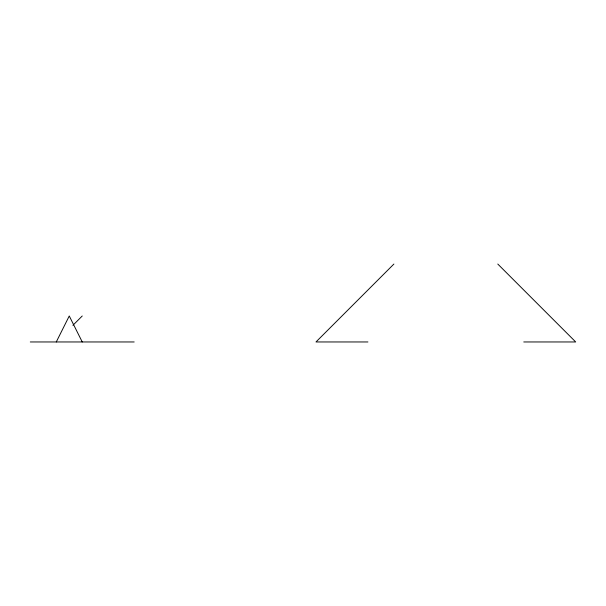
<?xml version="1.0" encoding="UTF-8"?>
<svg xmlns="http://www.w3.org/2000/svg" width="606" height="606" viewBox="0 0 606 606"><rect width="100%" height="100%" fill="white"/><g stroke="black" fill="none" stroke-linecap="round" stroke-linejoin="round"><path stroke-width="0.91" d="M56.275 341.958L69.258 315.984L82.242 341.958M72.917 325.308L82.242 315.984M393.9 264.042L315.984 341.958L367.925 341.958M30.3 341.958L134.184 341.958M523.758 341.958L575.7 341.958L497.784 264.042"/></g></svg>
